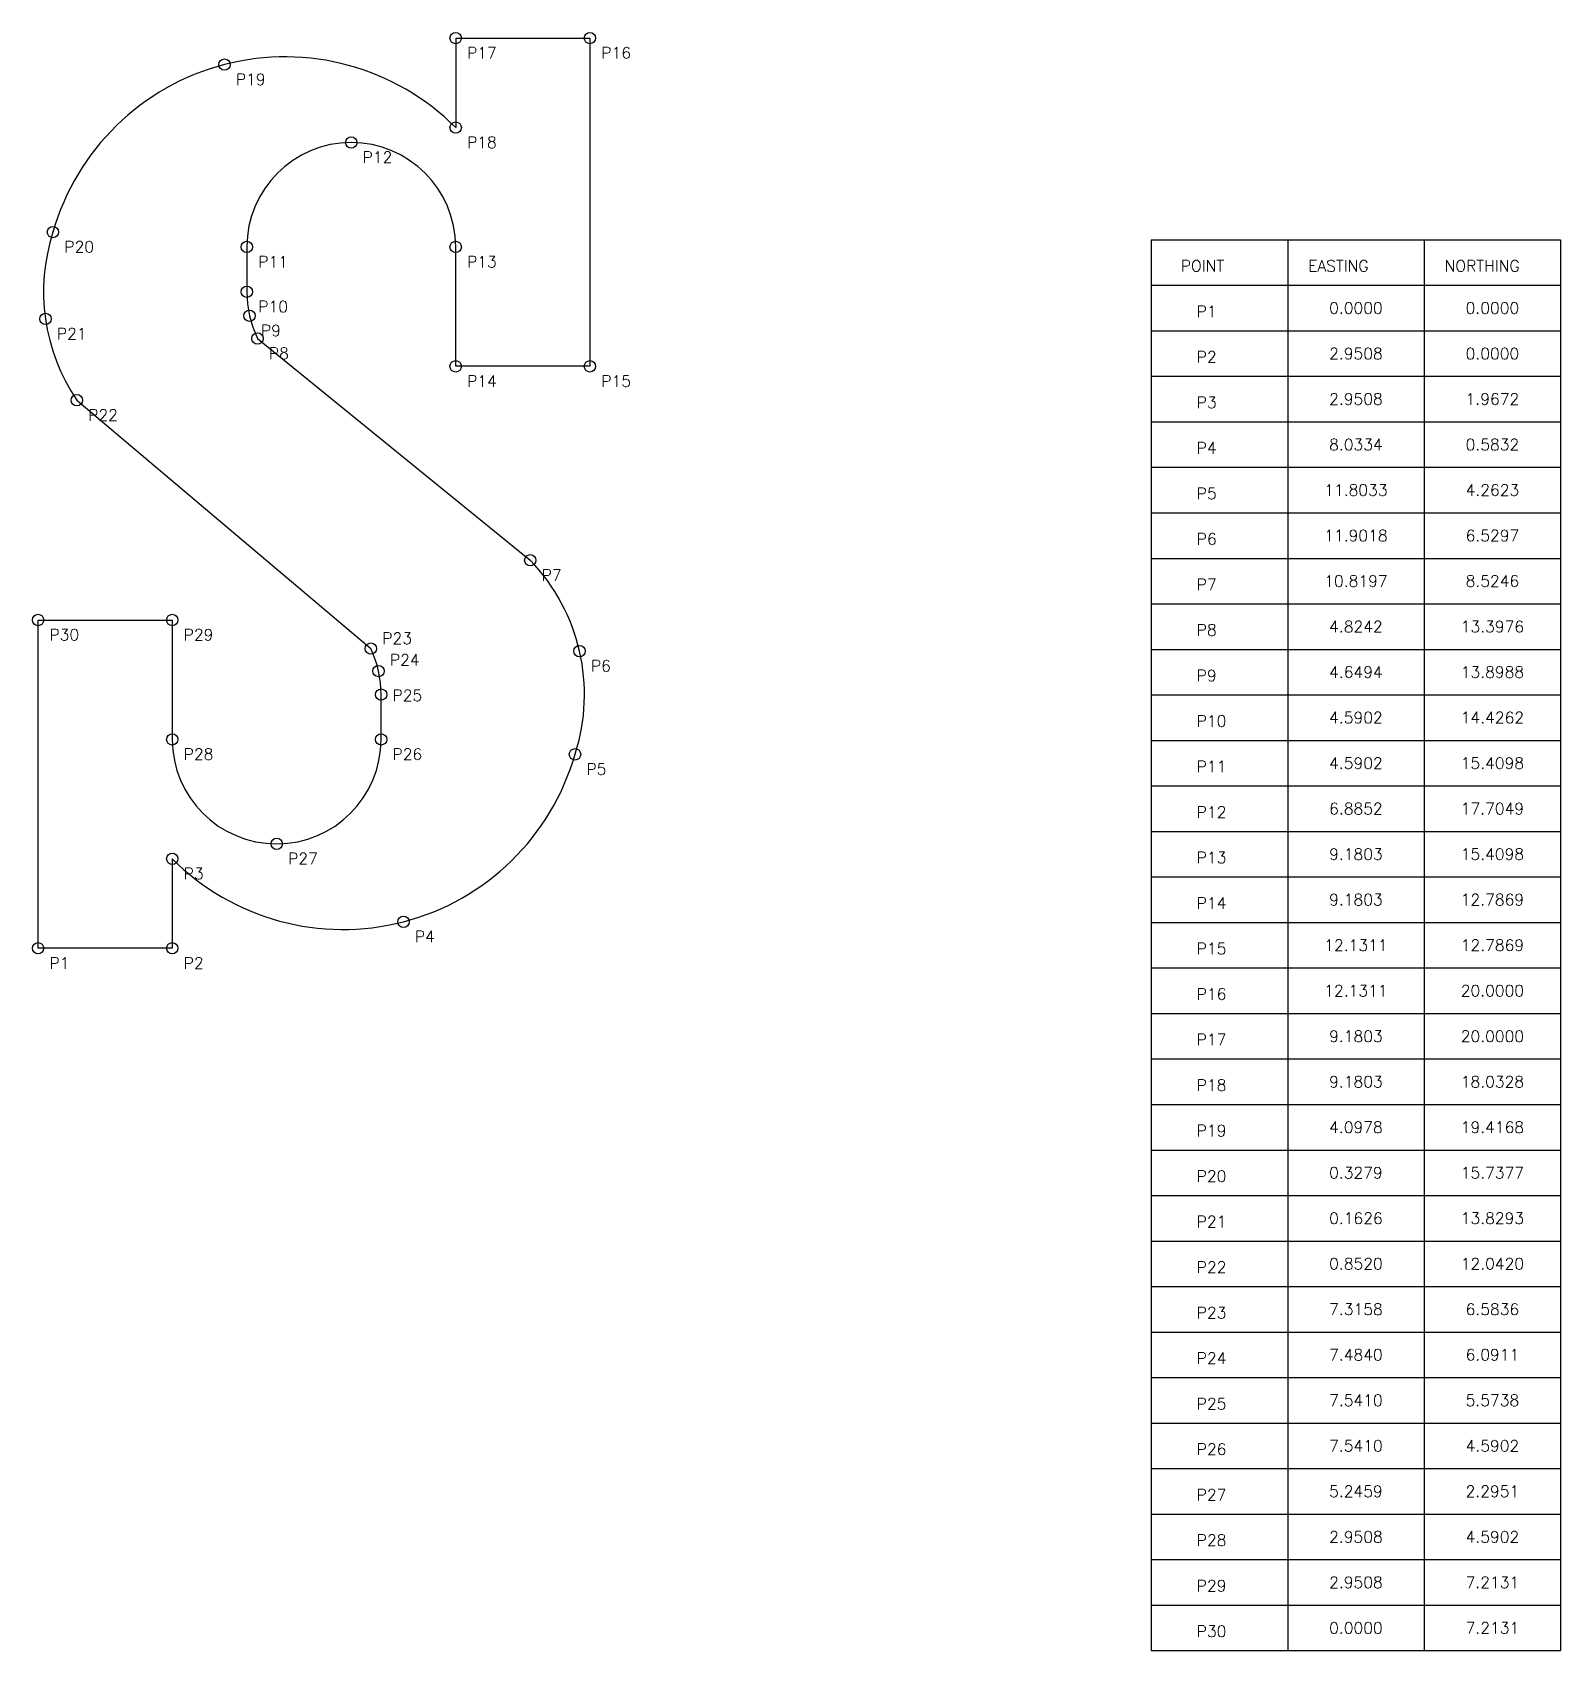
# Model space of a CAD drawing. Header units: inches. Extents: x -0.1 to 33.5, y -15.4 to 20.1.
import ezdxf
from ezdxf.enums import TextEntityAlignment as Align

# ---------------------------------------------------------------- set-up
doc = ezdxf.new("R2010")
doc.units = ezdxf.units.IN
doc.header["$MEASUREMENT"] = 0
doc.layers.add('LETTERE', color=7, linetype='Continuous')
doc.styles.add('romans', font='romans.shx', dxfattribs={"height": 0.25})

msp = doc.modelspace()

# ---------------------------------------------------------------- linework, layer by layer
for p, q in [((24.468, 15.568), (33.468, 15.568)), ((24.468, 15.568), (24.468, 12.568)), ((24.468, 15.568), (24.468, -15.432)), ((27.468, 15.568), (27.468, 12.568)), ((27.468, 15.568), (27.468, -15.432)), ((30.468, 15.568), (30.468, 12.568)), ((30.468, 15.568), (30.468, -15.432)), ((33.468, 15.568), (33.468, 12.568)), ((33.468, 15.568), (33.468, -15.432)), ((24.468, 14.568), (33.468, 14.568)), ((24.468, 13.568), (33.468, 13.568)), ((24.468, 12.568), (33.468, 12.568)), ((24.468, 11.568), (33.468, 11.568)), ((24.468, 10.568), (33.468, 10.568)), ((24.468, 9.568), (33.468, 9.568)), ((24.468, 8.568), (33.468, 8.568)), ((24.468, 7.568), (33.468, 7.568)), ((24.468, 6.568), (33.468, 6.568)), ((24.468, 5.568), (33.468, 5.568)), ((24.468, 4.568), (33.468, 4.568)), ((24.468, 3.568), (33.468, 3.568)), ((24.468, 2.568), (33.468, 2.568)), ((24.468, 1.568), (33.468, 1.568)), ((24.468, 0.568), (33.468, 0.568)), ((24.468, -0.432), (33.468, -0.432)), ((24.468, -1.432), (33.468, -1.432)), ((24.468, -2.432), (33.468, -2.432)), ((24.468, -3.432), (33.468, -3.432)), ((24.468, -4.432), (33.468, -4.432)), ((24.468, -5.432), (33.468, -5.432)), ((24.468, -6.432), (33.468, -6.432)), ((24.468, -7.432), (33.468, -7.432)), ((24.468, -8.432), (33.468, -8.432)), ((24.468, -9.432), (33.468, -9.432)), ((24.468, -10.432), (33.468, -10.432)), ((24.468, -11.432), (33.468, -11.432)), ((24.468, -12.432), (33.468, -12.432)), ((24.468, -13.432), (33.468, -13.432)), ((24.468, -14.432), (33.468, -14.432)), ((24.468, -15.432), (33.468, -15.432))]:
    msp.add_line(p, q)
at = {"color": 3}
for centre in [(9.18, 20), (12.131, 20), (4.098, 19.417), (9.18, 18.033), (6.885, 17.705), (0.328, 15.738), (4.59, 15.41), (9.18, 15.41), (4.59, 14.426), (0.163, 13.829), (4.649, 13.899), (4.824, 13.398), (9.18, 12.787), (12.131, 12.787), (0.852, 12.042), (10.82, 8.525), (0, 7.213), (2.951, 7.213), (7.316, 6.584), (11.902, 6.53), (7.484, 6.091), (7.541, 5.574), (2.951, 4.59), (7.541, 4.59), (11.803, 4.262), (5.246, 2.295), (2.951, 1.967), (8.033, 0.583), (0, 0), (2.951, 0)]:
    msp.add_circle(centre, 0.125, dxfattribs=at)
at = {"layer": 'LETTERE', "color": 1}
msp.add_line((2.951, 1.967), (2.951, 0), dxfattribs=at)
for points in [[(9.18, 20), (12.131, 20), (12.131, 12.787), (9.18, 12.787), (9.18, 15.41)], [(9.18, 20), (9.18, 18.033)], [(4.824, 13.398), (10.82, 8.525)], [(0.852, 12.042), (7.316, 6.584)], [(2.951, 0), (0, 0), (0, 7.213), (2.951, 7.213), (2.951, 4.59)]]:
    msp.add_lwpolyline(points, dxfattribs=at)
for points in [[(9.18, 18.033, 0.571946), (0.328, 15.738, 0.139928)], [(9.18, 15.41, 1), (4.59, 15.41)], [(4.59, 15.41), (4.59, 14.426, 0.112349), (4.824, 13.398, 0.428571)], [(7.541, 4.59), (7.541, 5.574, 0.110134), (7.316, 6.584, 0.428571)], [(2.951, 4.59, 1), (7.541, 4.59)], [(2.951, 1.967, 0.571946), (11.803, 4.262, 0.139928)]]:
    msp.add_lwpolyline(points, format="xyb", dxfattribs=at)
for centre, start, end in [((4.372, 14.426), 162.0309, 214.1145), ((7.76, 5.574), 342.0309, 43.9584)]:
    msp.add_arc(centre, 4.251, start, end, dxfattribs=at)

# ---------------------------------------------------------------- texts
at = {"style": 'romans'}
for s, p in [('P17', (9.43, 19.55)), ('P16', (12.381, 19.55)), ('P19', (4.348, 18.967)), ('P18', (9.43, 17.583)), ('P12', (7.135, 17.255)), ('P20', (0.578, 15.288)), ('P11', (4.84, 14.96)), ('P13', (9.43, 14.96)), ('POINT', (25.118, 14.868)), ('EASTING', (27.918, 14.868)), ('NORTHING', (30.918, 14.868)), ('P10', (4.84, 13.976)), ('P1', (25.468, 13.868)), ('P21', (0.413, 13.379)), ('P9', (4.899, 13.449)), ('P8', (5.074, 12.948)), ('P2', (25.468, 12.868)), ('P14', (9.43, 12.337)), ('P15', (12.381, 12.337)), ('P3', (25.468, 11.868)), ('P22', (1.102, 11.592)), ('P4', (25.468, 10.868)), ('P5', (25.468, 9.868)), ('P6', (25.468, 8.868)), ('P7', (11.07, 8.075)), ('P7', (25.468, 7.868)), ('P8', (25.468, 6.868)), ('P30', (0.25, 6.763)), ('P29', (3.201, 6.763)), ('P23', (7.566, 6.686)), ('P24', (7.734, 6.213)), ('P6', (12.152, 6.08)), ('P9', (25.468, 5.868)), ('P25', (7.791, 5.432)), ('P10', (25.468, 4.868)), ('P28', (3.201, 4.14)), ('P26', (7.791, 4.14)), ('P5', (12.053, 3.812)), ('P11', (25.468, 3.868)), ('P12', (25.468, 2.868)), ('P27', (5.496, 1.845)), ('P13', (25.468, 1.868)), ('P3', (3.201, 1.517)), ('P14', (25.468, 0.868)), ('P4', (8.283, 0.133)), ('P15', (25.468, -0.132)), ('P1', (0.25, -0.45)), ('P2', (3.201, -0.45)), ('P16', (25.468, -1.132)), ('P17', (25.468, -2.132)), ('P18', (25.468, -3.132)), ('P19', (25.468, -4.132)), ('P20', (25.468, -5.132)), ('P21', (25.468, -6.132)), ('P22', (25.468, -7.132)), ('P23', (25.468, -8.132)), ('P24', (25.468, -9.132)), ('P25', (25.468, -10.132)), ('P26', (25.468, -11.132)), ('P27', (25.468, -12.132)), ('P28', (25.468, -13.132)), ('P29', (25.468, -14.132)), ('P30', (25.468, -15.132))]:
    msp.add_text(s, height=0.25, dxfattribs=at).set_placement(p)
for s, p in [('0.0000', (28.968, 14.068)), ('0.0000', (31.968, 14.068)), ('2.9508', (28.968, 13.068)), ('0.0000', (31.968, 13.068)), ('2.9508', (28.968, 12.068)), ('1.9672', (31.968, 12.068)), ('8.0334', (28.968, 11.068)), ('0.5832', (31.968, 11.068)), ('11.8033', (28.968, 10.068)), ('4.2623', (31.968, 10.068)), ('11.9018', (28.968, 9.068)), ('6.5297', (31.968, 9.068)), ('10.8197', (28.968, 8.068)), ('8.5246', (31.968, 8.068)), ('4.8242', (28.968, 7.068)), ('13.3976', (31.968, 7.068)), ('4.6494', (28.968, 6.068)), ('13.8988', (31.968, 6.068)), ('4.5902', (28.968, 5.068)), ('14.4262', (31.968, 5.068)), ('4.5902', (28.968, 4.068)), ('15.4098', (31.968, 4.068)), ('6.8852', (28.968, 3.068)), ('17.7049', (31.968, 3.068)), ('9.1803', (28.968, 2.068)), ('15.4098', (31.968, 2.068)), ('9.1803', (28.968, 1.068)), ('12.7869', (31.968, 1.068)), ('12.1311', (28.968, 0.068)), ('12.7869', (31.968, 0.068)), ('12.1311', (28.968, -0.932)), ('20.0000', (31.968, -0.932)), ('9.1803', (28.968, -1.932)), ('20.0000', (31.968, -1.932)), ('9.1803', (28.968, -2.932)), ('18.0328', (31.968, -2.932)), ('4.0978', (28.968, -3.932)), ('19.4168', (31.968, -3.932)), ('0.3279', (28.968, -4.932)), ('15.7377', (31.968, -4.932)), ('0.1626', (28.968, -5.932)), ('13.8293', (31.968, -5.932)), ('0.8520', (28.968, -6.932)), ('12.0420', (31.968, -6.932)), ('7.3158', (28.968, -7.932)), ('6.5836', (31.968, -7.932)), ('7.4840', (28.968, -8.932)), ('6.0911', (31.968, -8.932)), ('7.5410', (28.968, -9.932)), ('5.5738', (31.968, -9.932)), ('7.5410', (28.968, -10.932)), ('4.5902', (31.968, -10.932)), ('5.2459', (28.968, -11.932)), ('2.2951', (31.968, -11.932)), ('2.9508', (28.968, -12.932)), ('4.5902', (31.968, -12.932)), ('2.9508', (28.968, -13.932)), ('7.2131', (31.968, -13.932)), ('0.0000', (28.968, -14.932)), ('7.2131', (31.968, -14.932))]:
    msp.add_text(s, height=0.25, dxfattribs=at).set_placement(p, align=Align.MIDDLE_CENTER)

doc.saveas('drawing.dxf')
